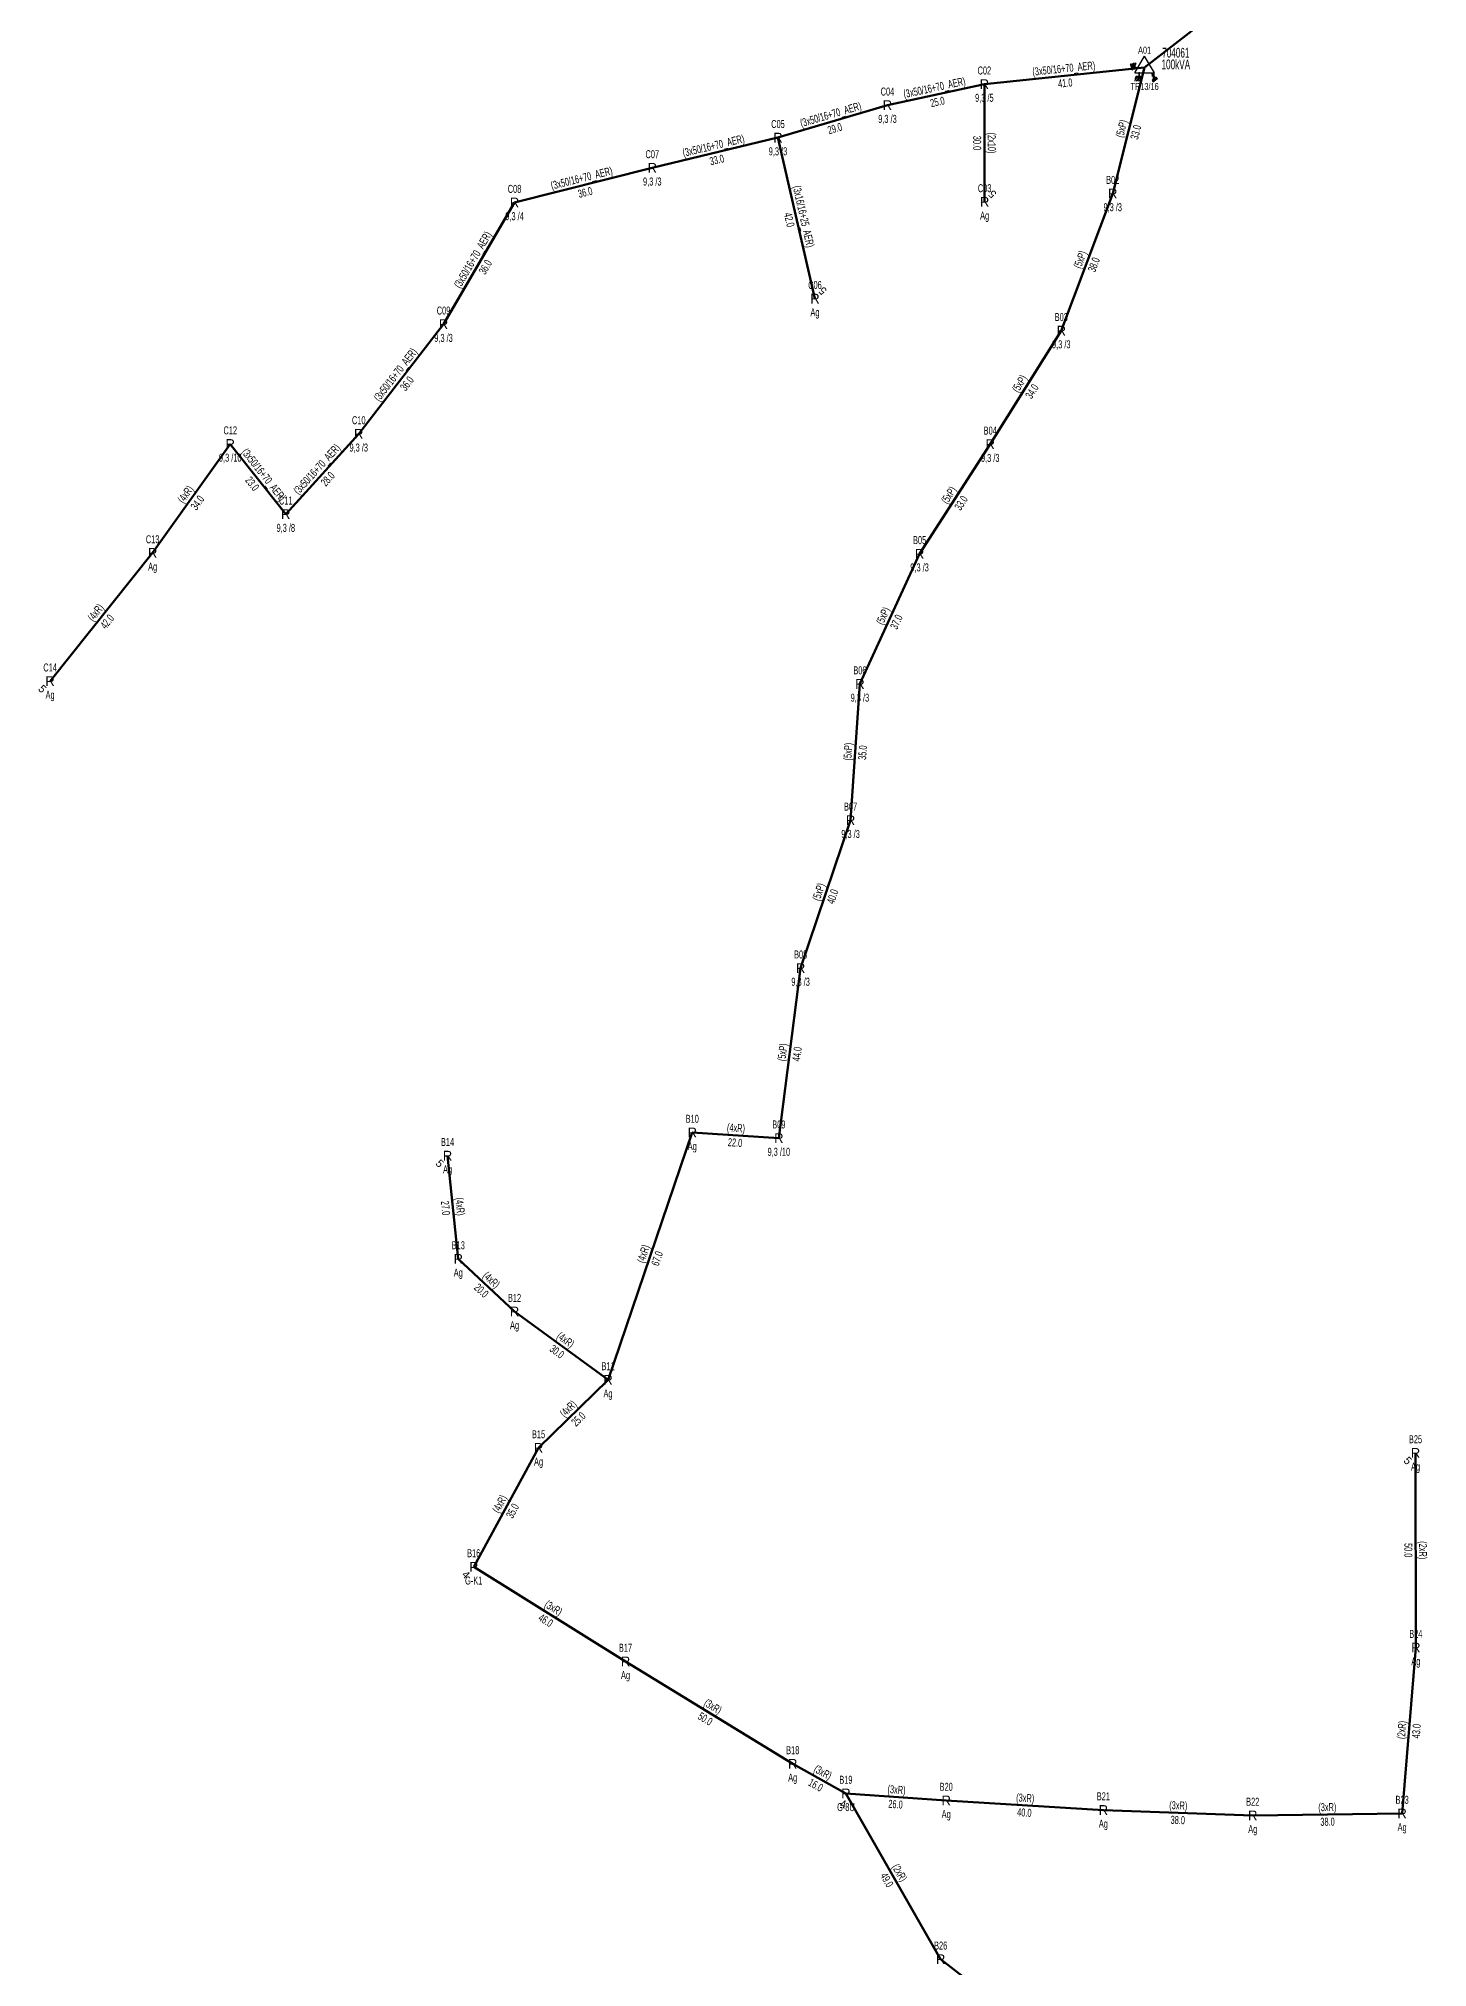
# Model space of a CAD drawing. Header units: millimetres. Extents: x 533588 to 538589, y 4082985 to 4086946.
# Drawn here: x 536142.3 to 536498.3, y 4085006.6 to 4085500.8 of the extents above; entities that cross this region are included whole.
import ezdxf
from ezdxf.enums import TextEntityAlignment as Align

# ---------------------------------------------------------------- set-up
doc = ezdxf.new("R2010")
doc.units = ezdxf.units.MM
for name, color, linetype, lineweight in [('DIREK_AG_MEVCUT', 120, 'Continuous', 25), ('HAT_AG_HAVAI_MEVCUT', 126, 'Continuous', 50), ('HAT_OG_HAVAI_MEVCUT', 48, 'Continuous', 70), ('TRAFO_MEVCUT', 5, 'Continuous', 30), ('TRAFO_TADILAT_BYSK', 5, 'Continuous', 30)]:
    doc.layers.add(name, color=color, linetype=linetype, lineweight=lineweight)
doc.styles.add('Direk', font='B_CAD')
doc.styles.get("Standard").update_dxf_attribs({"font": 'Arial'})

# ---------------------------------------------------------------- blocks, each defined once
blk = doc.blocks.new('MEV_DIREK')
h = blk.add_hatch(color=32)
h.paths.add_polyline_path([(-2.14, 0.97), (-2.35, 1.09), (-3.31, -0.55), (-3.09, -0.67), (-2.67, 0.06), (-1.89, -0.39), (-1.79, -0.22), (-2.56, 0.23)])
h.paths.add_polyline_path([(-3.46, -0.17), (-3.33, -0.25), (-2.61, 0.99), (-2.74, 1.06)])
h.paths.add_polyline_path([(-3.54, 0.29), (-3.41, 0.22), (-3.05, 0.82), (-3.18, 0.9)])
h.paths.add_polyline_path([(-3.58, 0.81), (-3.66, 0.68), (-3.53, 0.61), (-3.45, 0.74)])
h.paths.add_polyline_path([(-1.51, -2.34), (-2.26, -2.33), (-2.52, -3.47), (-2.42, -3.47), (-2.21, -2.53), (-1.91, -2.54), (-2.12, -3.47), (-2.02, -3.47), (-1.81, -2.54), (-1.51, -2.54), (-1.72, -3.47), (-1.62, -3.48), (-1.41, -2.54), (-1.11, -2.54), (-1.32, -3.48), (-1.22, -3.48), (-1.01, -2.54), (-0.71, -2.55), (-0.92, -3.48), (-0.82, -3.48), (-0.56, -2.35), (-1.31, -2.34), (-1.31, -1.44), (-1.51, -1.44)])
at = {"layer": 'TRAFO_MEVCUT'}
for points in [[(2.35, -1.57), (2.12, -1.92), (2.08, -1.44), (1.94, -1.44), (2.01, -2.32), (2.25, -1.96), (2.31, -2.67), (2.1, -2.67), (2.39, -2.87), (2.4, -2.86), (2.64, -2.49), (2.45, -2.63)], [(2.35, -1.57), (2.12, -1.92), (2.08, -1.44), (1.94, -1.44), (2.01, -2.32), (2.25, -1.96), (2.31, -2.67), (2.1, -2.67), (2.39, -2.87), (1.98, -3.19), (2.2, -3.79), (2.26, -3.74), (2.08, -3.26), (2.26, -3.13), (2.44, -3.6), (2.49, -3.56), (2.32, -3.08), (2.49, -2.94), (2.67, -3.42), (2.73, -3.38), (2.55, -2.9), (2.73, -2.76), (2.91, -3.24), (2.97, -3.2), (2.79, -2.72), (2.97, -2.58), (3.15, -3.06), (3.21, -3.01), (2.98, -2.42), (2.4, -2.86), (2.64, -2.49), (2.45, -2.63)], [(2.97, -2.58), (3.15, -3.06), (3.21, -3.01), (2.98, -2.42), (2.4, -2.86), (2.64, -2.49), (2.45, -2.63), (2.35, -1.57), (2.12, -1.92), (2.08, -1.44), (1.94, -1.44), (2.01, -2.32), (2.25, -1.96), (2.31, -2.67), (2.1, -2.67), (2.39, -2.87), (1.98, -3.19), (2.2, -3.79), (2.26, -3.74), (2.08, -3.26), (2.26, -3.13), (2.44, -3.6), (2.49, -3.56), (2.32, -3.08), (2.49, -2.94), (2.67, -3.42), (2.73, -3.38), (2.55, -2.9), (2.73, -2.76), (2.91, -3.24), (2.97, -3.2), (2.79, -2.72)]]:
    blk.add_hatch(color=32, dxfattribs=at).paths.add_polyline_path(points)
at = {"layer": 'TRAFO_MEVCUT', "linetype": 'Continuous'}
for p, q in [((-2.5, -1.44), (0, 2.89)), ((2.5, -1.44), (0, 2.89)), ((-2.5, -1.44), (2.5, -1.44))]:
    blk.add_line(p, q, dxfattribs=at)
at = {"layer": 'TRAFO_MEVCUT', "color": 32, "flags": 128}
blk.add_lwpolyline([(1.94, -1.44), (2.08, -1.44), (2.12, -1.92), (2.35, -1.57), (2.45, -2.63), (2.64, -2.49), (2.4, -2.86), (2.98, -2.42), (3.21, -3.01), (3.15, -3.06), (2.97, -2.58), (2.79, -2.72), (2.97, -3.2), (2.91, -3.24), (2.73, -2.76), (2.55, -2.9), (2.73, -3.38), (2.67, -3.42), (2.49, -2.94), (2.32, -3.08), (2.49, -3.56), (2.44, -3.6), (2.26, -3.13), (2.08, -3.26), (2.26, -3.74), (2.2, -3.79), (1.98, -3.19), (2.39, -2.87), (2.1, -2.67), (2.31, -2.67), (2.25, -1.96), (2.01, -2.32), (1.94, -1.44)], dxfattribs=at)
at = {"layer": 'TRAFO_TADILAT_BYSK', "color": 32, "flags": 128}
for points in [[(-3.53, 0.61), (-3.45, 0.74), (-3.58, 0.81), (-3.66, 0.68), (-3.53, 0.61)], [(-3.41, 0.22), (-3.05, 0.82), (-3.18, 0.9), (-3.54, 0.29), (-3.41, 0.22)], [(-3.33, -0.25), (-2.61, 0.99), (-2.74, 1.06), (-3.46, -0.17), (-3.33, -0.25)], [(-1.79, -0.22), (-2.56, 0.23), (-2.14, 0.97), (-2.35, 1.09), (-3.31, -0.55), (-3.09, -0.67), (-2.67, 0.06), (-1.89, -0.39), (-1.79, -0.22)], [(-1.31, -1.44), (-1.51, -1.44), (-1.51, -2.34), (-2.26, -2.33), (-2.52, -3.47), (-2.42, -3.47), (-2.21, -2.53), (-1.91, -2.54), (-2.12, -3.47), (-2.02, -3.47), (-1.81, -2.54), (-1.51, -2.54), (-1.72, -3.47), (-1.62, -3.48), (-1.41, -2.54), (-1.11, -2.54), (-1.32, -3.48), (-1.22, -3.48), (-1.01, -2.54), (-0.71, -2.55), (-0.92, -3.48), (-0.82, -3.48), (-0.56, -2.35), (-1.31, -2.34), (-1.31, -1.44)]]:
    blk.add_lwpolyline(points, dxfattribs=at)

msp = doc.modelspace()

# ---------------------------------------------------------------- linework, layer by layer
at = {"layer": 'HAT_AG_HAVAI_MEVCUT'}
for p, q in [((536384.69642, 4085489.107383), (536425.771, 4085493.415)), ((536417.599925, 4085461.080771), (536425.771, 4085493.415)), ((536359.866238, 4085483.710522), (536384.69642, 4085489.107383)), ((536384.771796, 4085458.941253), (536384.69642, 4085489.107383)), ((536331.809312, 4085475.396595), (536359.866238, 4085483.710522)), ((536299.596101, 4085467.656198), (536331.809312, 4085475.396595)), ((536341.282107, 4085434.152023), (536331.809312, 4085475.396595)), ((536264.288995, 4085458.772533), (536299.596101, 4085467.656198)), ((536246.091535, 4085427.585962), (536264.288995, 4085458.772533)), ((536404.410045, 4085425.935377), (536417.599925, 4085461.080771)), ((536224.363829, 4085399.494993), (536246.091535, 4085427.585962)), ((536386.203597, 4085396.835602), (536404.410045, 4085425.935377)), ((536205.664303, 4085378.915942), (536224.363829, 4085399.494993)), ((536171.542059, 4085368.985024), (536191.429798, 4085396.895503)), ((536191.429798, 4085396.895503), (536205.664303, 4085378.915942)), ((536368.099606, 4085368.774159), (536386.203597, 4085396.835602)), ((536145.25954, 4085336.140323), (536171.542059, 4085368.985024)), ((536352.803008, 4085335.410231), (536368.099606, 4085368.774159)), ((536350.412403, 4085300.489435), (536352.803008, 4085335.410231)), ((536337.610451, 4085262.605111), (536350.412403, 4085300.489435)), ((536332.026453, 4085219.046109), (536337.610451, 4085262.605111)), ((536288.253601, 4085157.110623), (536309.840229, 4085220.500613)), ((536309.840229, 4085220.500613), (536332.026453, 4085219.046109)), ((536247.11701, 4085214.54723), (536249.867047, 4085188.096841)), ((536249.867047, 4085188.096841), (536264.29135, 4085174.614676)), ((536264.29135, 4085174.614676), (536288.253601, 4085157.110623)), ((536270.444364, 4085139.66478), (536288.253601, 4085157.110623)), ((536253.820931, 4085109.190276), (536270.444364, 4085139.66478)), ((536495.201481, 4085138.386214), (536495.283602, 4085088.510306)), ((536292.731257, 4085084.9621), (536253.820931, 4085109.190276)), ((536495.283602, 4085088.510306), (536491.771057, 4085046.002103)), ((536335.582856, 4085058.714301), (536292.731257, 4085084.9621)), ((536349.219803, 4085051.136737), (536335.582856, 4085058.714301)), ((536374.9214, 4085049.333732), (536349.219803, 4085051.136737)), ((536373.498586, 4085008.649802), (536349.219803, 4085051.136737)), ((536415.203112, 4085046.885436), (536374.9214, 4085049.333732)), ((536453.482685, 4085045.507096), (536415.203112, 4085046.885436)), ((536491.771057, 4085046.002103), (536453.482685, 4085045.507096)), ((536416.602264, 4084975.381261), (536373.498586, 4085008.649802))]:
    msp.add_line(p, q, dxfattribs=at)
at = {"layer": 'HAT_OG_HAVAI_MEVCUT'}
msp.add_line((536457.438185, 4085517.98457), (536425.771, 4085493.415), dxfattribs=at)

# ---------------------------------------------------------------- block references
at = {"layer": 'TRAFO_MEVCUT'}
msp.add_blockref('MEV_DIREK', (536425.771, 4085493.415), dxfattribs=at)

# ---------------------------------------------------------------- texts
at = {"layer": 'DIREK_AG_MEVCUT', "width": 0.53}
for s, p in [('C02', (536384.69642, 4085492.607383)), ('C04', (536359.866238, 4085487.210522)), ('9,3 /5', (536384.69642, 4085485.607383)), ('C05', (536331.809312, 4085478.896595)), ('9,3 /3', (536359.866238, 4085480.210522)), ('C07', (536299.596101, 4085471.156198)), ('9,3 /3', (536331.809312, 4085471.896595)), ('9,3 /3', (536299.596101, 4085464.156198)), ('B02', (536417.599925, 4085464.580771)), ('C08', (536264.288995, 4085462.272533)), ('C03', (536384.771796, 4085462.441253)), ('9,3 /3', (536417.599925, 4085457.580771)), ('9,3 /4', (536264.288995, 4085455.272533)), ('Ag', (536384.771796, 4085455.441253)), ('C06', (536341.282107, 4085437.652023)), ('C09', (536246.091535, 4085431.085962)), ('Ag', (536341.282107, 4085430.652023)), ('B03', (536404.410045, 4085429.435377)), ('9,3 /3', (536246.091535, 4085424.085962)), ('9,3 /3', (536404.410045, 4085422.435377)), ('C12', (536191.429798, 4085400.395503)), ('C10', (536224.363829, 4085402.994993)), ('B04', (536386.203597, 4085400.335602)), ('9,3 /10', (536191.429798, 4085393.395503)), ('9,3 /3', (536224.363829, 4085395.994993)), ('9,3 /3', (536386.203597, 4085393.335602)), ('C11', (536205.664303, 4085382.415942)), ('9,3 /8', (536205.664303, 4085375.415942)), ('C13', (536171.542059, 4085372.485024)), ('B05', (536368.099606, 4085372.274159)), ('Ag', (536171.542059, 4085365.485024)), ('9,3 /3', (536368.099606, 4085365.274159)), ('C14', (536145.25954, 4085339.640323)), ('B06', (536352.803008, 4085338.910231)), ('Ag', (536145.25954, 4085332.640323)), ('9,3 /3', (536352.803008, 4085331.910231)), ('B07', (536350.412403, 4085303.989435)), ('9,3 /3', (536350.412403, 4085296.989435)), ('B08', (536337.610451, 4085266.105111)), ('9,3 /3', (536337.610451, 4085259.105111)), ('B10', (536309.840229, 4085224.000613)), ('B09', (536332.026453, 4085222.546109)), ('B14', (536247.11701, 4085218.04723)), ('Ag', (536309.840229, 4085217.000613)), ('9,3 /10', (536332.026453, 4085215.546109)), ('Ag', (536247.11701, 4085211.04723)), ('B13', (536249.867047, 4085191.596841)), ('Ag', (536249.867047, 4085184.596841)), ('B12', (536264.29135, 4085178.114676)), ('Ag', (536264.29135, 4085171.114676)), ('B11', (536288.253601, 4085160.610623)), ('Ag', (536288.253601, 4085153.610623)), ('B15', (536270.444364, 4085143.16478)), ('B25', (536495.201481, 4085141.886214)), ('Ag', (536270.444364, 4085136.16478)), ('Ag', (536495.201481, 4085134.886214)), ('B16', (536253.820931, 4085112.690276)), ('G-K1', (536253.820931, 4085105.690276)), ('B24', (536495.283602, 4085092.010306)), ('B17', (536292.731257, 4085088.4621)), ('Ag', (536495.283602, 4085085.010306)), ('Ag', (536292.731257, 4085081.4621)), ('B18', (536335.582856, 4085062.214301)), ('Ag', (536335.582856, 4085055.214301)), ('B19', (536349.219803, 4085054.636737)), ('B20', (536374.9214, 4085052.833732)), ('G-8U', (536349.219803, 4085047.636737)), ('B21', (536415.203112, 4085050.385436)), ('B22', (536453.482685, 4085049.007096)), ('B23', (536491.771057, 4085049.502103)), ('Ag', (536374.9214, 4085045.833732)), ('Ag', (536415.203112, 4085043.385436)), ('Ag', (536453.482685, 4085042.007096)), ('Ag', (536491.771057, 4085042.502103)), ('B26', (536373.498586, 4085012.149802))]:
    msp.add_text(s, height=2.05, dxfattribs=at).set_placement(p, align=Align.MIDDLE_CENTER)
at = {"layer": 'DIREK_AG_MEVCUT', "style": 'Direk'}
for s, p in [('R', (536384.69642, 4085489.107383)), ('R', (536359.866238, 4085483.710522)), ('R', (536331.809312, 4085475.396595)), ('R', (536299.596101, 4085467.656198)), ('R', (536264.288995, 4085458.772533)), ('R', (536384.771796, 4085458.941253)), ('R', (536417.599925, 4085461.080771)), ('R', (536341.282107, 4085434.152023)), ('R', (536246.091535, 4085427.585962)), ('R', (536404.410045, 4085425.935377)), ('R', (536224.363829, 4085399.494993)), ('R', (536191.429798, 4085396.895503)), ('R', (536386.203597, 4085396.835602)), ('R', (536205.664303, 4085378.915942)), ('R', (536171.542059, 4085368.985024)), ('R', (536368.099606, 4085368.774159)), ('R', (536145.25954, 4085336.140323)), ('R', (536352.803008, 4085335.410231)), ('R', (536350.412403, 4085300.489435)), ('R', (536337.610451, 4085262.605111)), ('R', (536309.840229, 4085220.500613)), ('R', (536332.026453, 4085219.046109)), ('R', (536247.11701, 4085214.54723)), ('R', (536249.867047, 4085188.096841)), ('R', (536264.29135, 4085174.614676)), ('R', (536288.253601, 4085157.110623)), ('R', (536270.444364, 4085139.66478)), ('R', (536495.201481, 4085138.386214)), ('P', (536253.820931, 4085109.190276)), ('R', (536495.283602, 4085088.510306)), ('R', (536292.731257, 4085084.9621)), ('R', (536335.582856, 4085058.714301)), ('R', (536349.219803, 4085051.136737)), ('R', (536374.9214, 4085049.333732)), ('R', (536415.203112, 4085046.885436)), ('R', (536453.482685, 4085045.507096)), ('R', (536491.771057, 4085046.002103)), ('R', (536373.498586, 4085008.649802))]:
    msp.add_text(s, height=2.5, dxfattribs=at).set_placement(p, align=Align.MIDDLE_CENTER)
at = {"layer": 'DIREK_AG_MEVCUT', "color": 32, "style": 'Direk'}
for s, rotation, p in [('5', 495.000001, (536386.751695, 4085460.921152)), ('5', 495.000001, (536343.262006, 4085436.131922)), ('5', 315.000001, (536143.279641, 4085334.160424)), ('5', 315.000001, (536245.137111, 4085212.567331)), ('5', 315.000001, (536493.221582, 4085136.406315)), ('4', 315.000001, (536251.841032, 4085107.210377)), ('4', 345.47032, (536348.517334, 4085048.426288))]:
    msp.add_text(s, height=2, rotation=rotation, dxfattribs=at).set_placement(p, align=Align.MIDDLE_CENTER)
at = {"layer": 'HAT_AG_HAVAI_MEVCUT', "lineweight": 30, "width": 0.53}
for s, rotation, p in [('(3x50/16+70_AER)', 5.986229, (536405.145083, 4085492.106316)), ('(3x50/16+70_AER)', 12.26256, (536372.100796, 4085487.23956)), ('(3x50/16+70_AER)', 16.505796, (536345.596279, 4085480.368531)), ('(5xP)', 75.817627, (536420.861389, 4085477.455902)), ('(3x50/16+70_AER)', 13.511249, (536315.504116, 4085472.352872)), ('(2x10)', 270.143163, (536385.584105, 4085474.026442)), ('(3x50/16+70_AER)', 14.123098, (536281.735143, 4085464.038673)), ('(3x16/16+25_AER)', 282.935008, (536337.37414, 4085454.964578)), ('(3x50/16+70_AER)', 59.736308, (536254.456107, 4085443.607631)), ('(5xP)', 69.429153, (536410.209183, 4085443.806734)), ('(3x50/16+70_AER)', 52.278889, (536234.555334, 4085414.060523)), ('(5xP)', 57.967597, (536394.586235, 4085411.836328)), ('(3x50/16+70_AER)', 308.368829, (536199.213477, 4085388.433336)), ('(3x50/16+70_AER)', 47.73958, (536214.384985, 4085389.777094)), ('(4xR)', 54.528055, (536180.793688, 4085383.433522)), ('(5xP)', 57.171697, (536376.437348, 4085383.265686)), ('(4xR)', 51.333005, (536157.737128, 4085353.093747)), ('(5xP)', 65.369627, (536359.678644, 4085352.446444)), ('(5xP)', 86.08376, (536350.75969, 4085318.007887)), ('(5xP)', 71.32875, (536343.206162, 4085281.81939)), ('(5xP)', 82.694874, (536333.975351, 4085240.93369)), ('(4xR)', 356.24912, (536320.988947, 4085220.621541)), ('(4xR)', 275.935693, (536249.337471, 4085201.409936)), ('(4xR)', 71.194399, (536298.24229, 4085189.079623)), ('(4xR)', 316.933605, (536257.659617, 4085181.976737)), ('(4xR)', 323.852449, (536276.773862, 4085166.549025)), ('(4xR)', 44.409441, (536278.754168, 4085148.994905)), ('(4xR)', 61.388126, (536261.386446, 4085124.834571)), ('(2xR)', 270.094339, (536496.09254, 4085113.44966)), ('(3xR)', 328.09084, (536273.725382, 4085097.797742)), ('(3xR)', 328.51137, (536314.601036, 4085072.563033)), ('(2xR)', 445.276256, (536492.680217, 4085067.326204)), ('(3xR)', 330.940637, (536342.814188, 4085055.668519)), ('(3xR)', 355.98719, (536362.130084, 4085051.083151)), ('(3xR)', 356.521878, (536395.113824, 4085048.958018)), ('(3xR)', 357.93783, (536434.373485, 4085047.045715)), ('(3xR)', 360.740702, (536472.615883, 4085046.604528)), ('(2xR)', 299.745425, (536362.097197, 4085030.314995))]:
    msp.add_text(s, height=2.05, rotation=rotation, dxfattribs=at).set_placement(p, align=Align.CENTER)
for s, rotation, p in [('41.0', 5.986229, (536405.322375, 4085490.415586)), ('25.0', 12.26256, (536372.461862, 4085485.578346)), ('29.0', 16.505796, (536346.07927, 4085478.738586)), ('30.0', 270.143163, (536383.884111, 4085474.022194)), ('33.0', 75.817627, (536422.509574, 4085477.039387)), ('33.0', 13.511249, (536315.901297, 4085470.699921)), ('36.0', 14.123098, (536282.149953, 4085462.390058)), ('42.0', 282.935008, (536335.717278, 4085454.58404)), ('38.0', 69.429153, (536411.800788, 4085443.209413)), ('36.0', 59.736308, (536255.924423, 4085442.750864)), ('36.0', 52.278889, (536235.900031, 4085413.020432)), ('34.0', 57.967597, (536396.027407, 4085410.93465)), ('28.0', 47.73958, (536215.643148, 4085388.633841)), ('23.0', 308.368829, (536197.880624, 4085387.378109)), ('34.0', 54.528055, (536182.178168, 4085382.447005)), ('33.0', 57.171697, (536377.865856, 4085382.344076)), ('42.0', 51.333005, (536159.064471, 4085352.031599)), ('37.0', 65.369627, (536361.22397, 4085351.737947)), ('35.0', 86.08376, (536352.455721, 4085317.89178)), ('40.0', 71.32875, (536344.816692, 4085281.275156)), ('44.0', 82.694874, (536335.661552, 4085240.71753)), ('22.0', 356.24912, (536320.877735, 4085218.925182)), ('27.0', 275.935693, (536247.646585, 4085201.234135)), ('67.0', 71.194399, (536299.85154, 4085188.531614)), ('20.0', 316.933605, (536256.49878, 4085180.73478)), ('30.0', 323.852449, (536275.771089, 4085165.176274)), ('25.0', 44.409441, (536279.943796, 4085147.780498)), ('35.0', 61.388126, (536262.878849, 4085124.020485)), ('50.0', 270.094339, (536494.392543, 4085113.446861)), ('46.0', 328.09084, (536272.826806, 4085096.354634)), ('50.0', 328.51137, (536313.713077, 4085071.113368)), ('43.0', 445.276256, (536494.374442, 4085067.186206)), ('16.0', 330.940637, (536341.988471, 4085054.18252)), ('26.0', 355.98719, (536362.011119, 4085049.387319)), ('40.0', 356.521878, (536395.010689, 4085047.26115)), ('38.0', 357.93783, (536434.312312, 4085045.346816)), ('38.0', 360.740702, (536472.637859, 4085044.90467)), ('49.0', 299.745425, (536360.621192, 4085029.471545))]:
    msp.add_text(s, height=2.05, rotation=rotation, dxfattribs=at).set_placement(p, align=Align.TOP_CENTER)
at = {"layer": 'TRAFO_MEVCUT', "width": 0.6}
for s, height, p in [('A01', 1.8, (536425.771, 4085496.915)), ('704061', 2.5, (536433.771, 4085495.915)), ('100kVA', 2.5, (536433.771, 4085492.915))]:
    msp.add_text(s, height=height, dxfattribs=at).set_placement(p, align=Align.CENTER)
msp.add_text('TR13/16', height=1.8, dxfattribs=at).set_placement((536425.771, 4085489.415), align=Align.TOP_CENTER)

doc.saveas('drawing.dxf')
